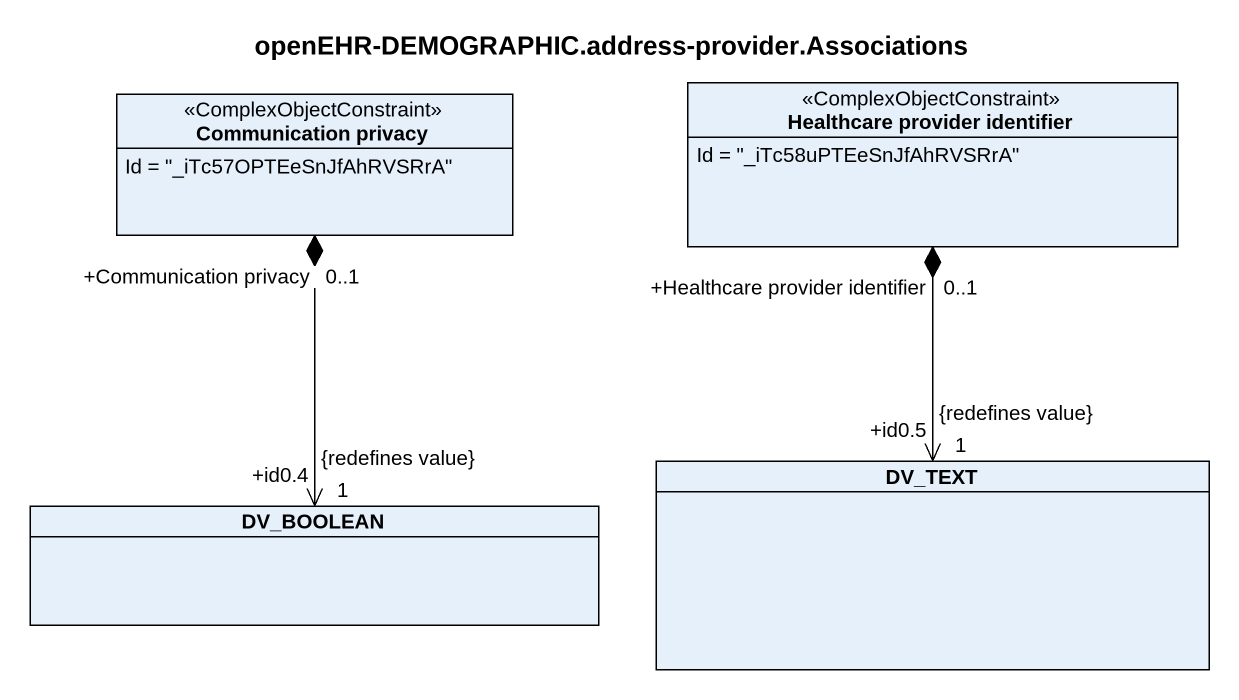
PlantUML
@startuml
title openEHR-DEMOGRAPHIC.address-provider.Associations
hide circle
hide empty members
class "Communication privacy" as Communication_privacy <<ComplexObjectConstraint>> {
  Id = "_iTc57OPTEeSnJfAhRVSRrA"
}
class "Healthcare provider identifier" as Healthcare_provider <<ComplexObjectConstraint>> {
  Id = "_iTc58uPTEeSnJfAhRVSRrA"
}
class DV_BOOLEAN
class DV_TEXT
Communication_privacy "+Communication privacy\n0..1" *--> "+id0.4\n1\n{redefines value}" DV_BOOLEAN
Healthcare_provider "+Healthcare provider identifier\n0..1" *--> "+id0.5\n1\n{redefines value}" DV_TEXT
@enduml
